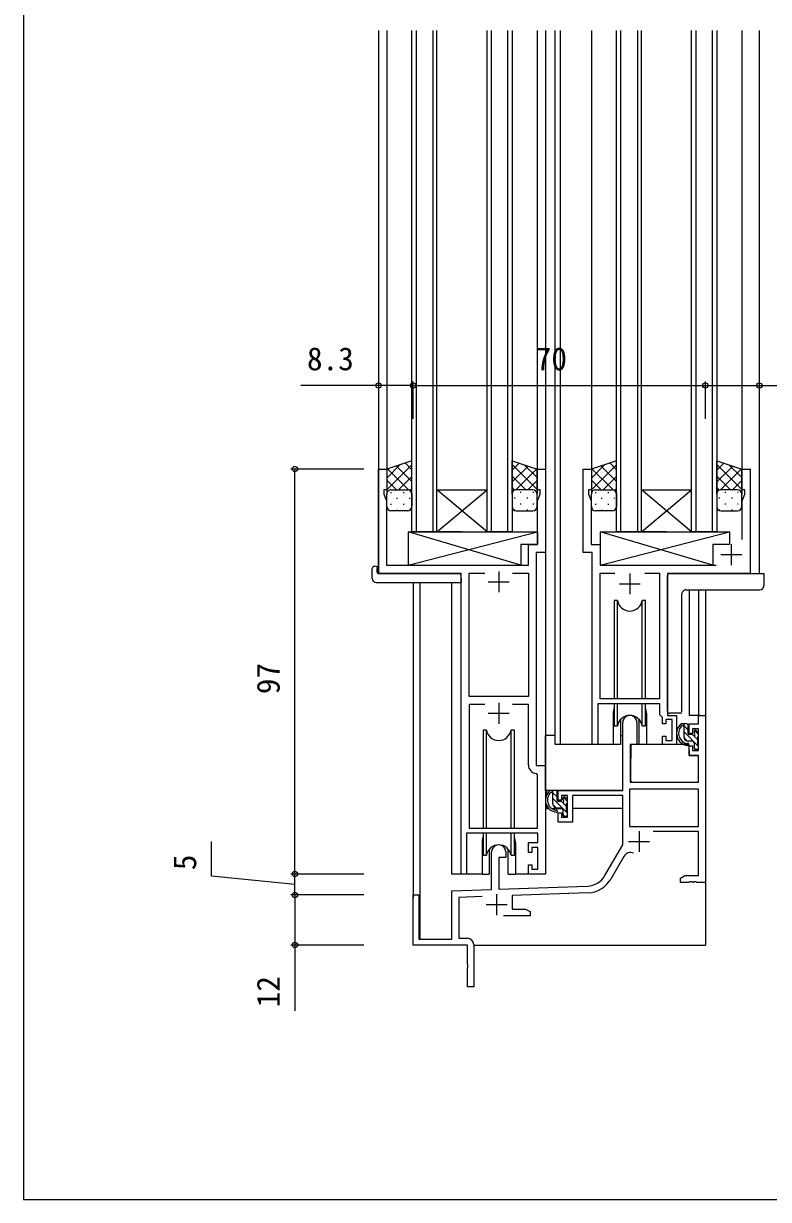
# Model space of a CAD drawing. Units: millimetres, scale not verified. Extents: x -437 to 438, y -281 to 279.
# Drawn here: x -436.8 to -258.4, y -281.3 to 0.3 of the extents above; entities that cross this region are included whole.
import ezdxf
from ezdxf.enums import TextEntityAlignment as Align

# ---------------------------------------------------------------- set-up
doc = ezdxf.new("R2010")
doc.units = ezdxf.units.MM
doc.header["$LTSCALE"] = 2
for name, color, linetype in [('0-2_YKK_11', 7, 'Continuous'), ('0-3_YKK_12', 2, 'Continuous'), ('0-4_YKK_13', 4, 'Continuous'), ('0-6_YKK_D', 6, 'Continuous'), ('0-7_YKK_ZWAK', 7, 'Continuous')]:
    doc.layers.add(name, color=color, linetype=linetype)
doc.styles.add('ＭＳ ゴシック', font='')
doc.styles.get('ＭＳ ゴシック').set_extended_font_data('MS Gothic')

msp = doc.modelspace()

# ---------------------------------------------------------------- linework, layer by layer
at = {"layer": '0-2_YKK_11'}
for p, q in [((-267.3, -124.375), (-267.3, -129.375)), ((-269.8, -126.875), (-264.8, -126.875)), ((-323, -130.875), (-323, -135.875)), ((-291.6, -131.375), (-291.6, -136.375)), ((-325.5, -133.375), (-320.5, -133.375)), ((-294.1, -133.875), (-289.1, -133.875)), ((-323, -162.375), (-323, -167.375)), ((-325.5, -164.875), (-320.5, -164.875)), ((-289.4, -193.075), (-289.4, -198.075)), ((-291.9, -195.575), (-286.9, -195.575)), ((-293.006, -199.127), (-296.143, -204.558)), ((-323.5, -208.175), (-323.5, -213.175)), ((-326, -210.675), (-321, -210.675))]:
    msp.add_line(p, q, dxfattribs=at)
for points in [[(-332, -203.375), (-332, -131.375), (-351.8, -131.375), (-351.8, -106.375), (-349.8, -106.375), (-349.8, -111.375), (-350.5, -111.375), (-350.5, -112.375), (-349.9, -114.024), (-349.9, -129.375), (-315.9, -129.375), (-315.9, -124.445), (-313.7, -124.445), (-313.7, -114.024), (-313.1, -112.375), (-313.1, -111.375), (-313.8, -111.375), (-313.8, -106.375), (-311.8, -106.375), (-311.8, -126.375), (-314, -126.375), (-314, -177.375), (-311.8, -177.375), (-311.8, -203.375), (-315.9, -203.375), (-315.9, -201.175), (-315.1, -201.175), (-315.1, -202.175), (-313.6, -202.175), (-313.6, -196.975), (-315.1, -196.975), (-315.1, -198.175), (-315.9, -198.175), (-315.9, -195.775), (-313.6, -195.775), (-313.6, -193.575), (-330.7, -193.575), (-330.7, -203.375)], [(-275.13, -183.005), (-291.67, -183.005), (-291.67, -191.975), (-275.13, -191.975)]]:
    msp.add_lwpolyline(points, close=True, dxfattribs=at)
for points in [[(-264.7, -123.254), (-264.7, -114.023), (-264.1, -112.375), (-264.1, -111.375), (-264.8, -111.375), (-264.8, -106.375), (-262.8, -106.375), (-262.8, -131.375), (-282.6, -131.375), (-282.6, -162.575), (-282.6, -165.375), (-280.4, -165.375), (-280.4, -172.375), (-283.8, -172.375), (-283.8, -170.375), (-283, -170.375), (-283, -171.375), (-281.5, -171.375), (-281.5, -166.375), (-283, -166.375), (-283, -167.375), (-283.8, -167.375), (-283.8, -165.875), (-284.4, -165.275), (-284.4, -162.575), (-299.3, -162.575), (-299.3, -172.375), (-300.6, -172.375), (-300.6, -126.375), (-302.8, -126.375), (-302.8, -106.375), (-300.8, -106.375), (-300.8, -111.375), (-301.5, -111.375), (-301.5, -112.375), (-300.9, -114.023), (-300.9, -124.475), (-298.7, -124.475), (-298.7, -129.375), (-270.966, -129.375)], [(-319.664, -131.275), (-315.9, -131.275), (-315.9, -160.875), (-330.1, -160.875), (-330.1, -131.275), (-326.336, -131.275)], [(-288.028, -131.275), (-284.5, -131.275), (-284.5, -161.375), (-298.7, -161.375), (-298.7, -131.275), (-295.172, -131.275)], [(-326.336, -162.775), (-330.1, -162.775), (-330.1, -192.375), (-313.7, -192.375), (-313.7, -179.573), (-313.987, -179.273)], [(-315.9, -177.275), (-315.9, -162.775), (-319.664, -162.775)], [(-289.9, -167.075), (-289.9, -172.375), (-291.5, -172.375), (-291.5, -181.375), (-275.13, -181.375), (-275.13, -174.975), (-277.4, -174.975), (-277.4, -172.675), (-276.6, -172.675), (-276.6, -173.775), (-275.13, -173.775), (-275.13, -168.575), (-276.6, -168.575), (-276.6, -169.675), (-277.4, -169.675), (-277.4, -167.375), (-275.13, -167.375), (-275.13, -165.375), (-273.5, -165.375), (-273.5, -205.375), (-275.542, -205.375), (-275.725, -205.255), (-276.275, -205.255), (-276.458, -205.375), (-276.542, -205.375), (-276.725, -205.255), (-277.275, -205.255), (-277.458, -205.375), (-279.5, -205.375), (-279.5, -204.375), (-278.409, -203.745), (-275.13, -203.745), (-275.13, -193.175), (-286.001, -193.175)], [(-297.554, -203.743), (-293.3, -196.375), (-293.3, -184.575), (-305.3, -184.575), (-305.3, -190.975), (-308.8, -190.975), (-308.8, -188.675), (-308, -188.675), (-308, -189.775), (-306.5, -189.775), (-306.5, -184.575), (-308, -184.575), (-308, -185.675), (-308.8, -185.675), (-308.8, -183.375), (-293.3, -183.375), (-293.3, -167.075)], [(-329, -220.245), (-329, -230.375), (-330.5, -230.375), (-330.5, -225.833), (-330.38, -225.65), (-330.38, -225.1), (-330.5, -224.917), (-330.5, -220.375), (-343.5, -220.375), (-343.5, -208.375), (-342.1, -208.375), (-342.1, -218.975), (-334.2, -218.975), (-334.2, -207.375), (-324.7, -207.043), (-324.7, -198.075)], [(-321.3, -198.075), (-321.3, -199.375), (-323, -199.375), (-323, -206.984), (-301.71, -206.24)], [(-301.653, -207.869), (-319.8, -208.503), (-319.8, -211.745), (-316.591, -211.745), (-315.5, -212.375), (-315.5, -213.375), (-321.85, -213.375)], [(-326.933, -208.752), (-332.57, -208.949), (-332.57, -218.745), (-330.5, -218.745)]]:
    msp.add_lwpolyline(points, dxfattribs=at)
for centre, radius, start, end in [((-291.6, -167.075), 1.7, 359.99999, 180.00001), ((-313.9, -177.275), 2, 180, 267.50807), ((-323, -198.075), 1.7, 359.99999, 180.00001), ((-291.448, -200.027), 1.8, 65.29866, 149.99999), ((-301.884, -201.243), 5, 271.99999, 330), ((-301.884, -201.243), 6.63, 272, 330), ((-330.5, -220.245), 1.5, 0.00001, 89.99999)]:
    msp.add_arc(centre, radius, start, end, dxfattribs=at)
at = {"layer": '0-3_YKK_12'}
for p, q in [((-351.8, -1.338), (-351.8, -131.375)), ((-349.8, -1.338), (-349.8, -106.875)), ((-343.8, -121.375), (-343.8, -1.338)), ((-342.8, -1.338), (-342.8, -121.375)), ((-338.8, -1.338), (-338.8, -121.375)), ((-337.8, -121.375), (-337.8, -1.338)), ((-325.8, -121.375), (-325.8, -1.338)), ((-324.8, -1.338), (-324.8, -121.375)), ((-320.8, -121.375), (-320.8, -1.338)), ((-319.8, -1.338), (-319.8, -121.375)), ((-313.8, -1.338), (-313.8, -106.875)), ((-311.8, -1.338), (-311.8, -177.675)), ((-309.5, -172.375), (-309.5, -1.338)), ((-308.3, -1.338), (-308.3, -172.375)), ((-300.8, -1.338), (-300.8, -106.375)), ((-294.8, -121.375), (-294.8, -1.338)), ((-293.8, -1.338), (-293.8, -121.375)), ((-289.8, -1.338), (-289.8, -121.375)), ((-288.8, -121.375), (-288.8, -1.338)), ((-276.8, -121.375), (-276.8, -1.338)), ((-275.8, -1.338), (-275.8, -121.375)), ((-271.8, -121.375), (-271.8, -1.338)), ((-270.8, -1.338), (-270.8, -121.375)), ((-264.8, -1.338), (-264.8, -106.875)), ((-260.6, -1.338), (-260.6, -131.375)), ((-337.8, -111.375), (-325.8, -111.375)), ((-337.8, -121.375), (-325.8, -111.375)), ((-325.8, -121.375), (-337.8, -111.375)), ((-288.8, -111.375), (-276.8, -111.375)), ((-288.8, -121.375), (-276.8, -111.375)), ((-276.8, -121.375), (-288.8, -111.375)), ((-331.8, -121.375), (-343.8, -121.375)), ((-331.8, -121.375), (-325.8, -121.375)), ((-319.8, -121.375), (-325.8, -121.375)), ((-282.8, -121.375), (-294.8, -121.375)), ((-282.8, -121.375), (-276.8, -121.375)), ((-270.8, -121.375), (-276.8, -121.375)), ((-343.5, -133.563), (-343.5, -209.075)), ((-341.87, -133.563), (-341.87, -218.975)), ((-334.2, -203.375), (-334.2, -133.563)), ((-277.4, -135.321), (-277.4, -165.375)), ((-275.13, -135.321), (-275.13, -165.375)), ((-273.5, -135.321), (-273.5, -165.375)), ((-295.6, -164.875), (-295.6, -172.375)), ((-287.6, -164.875), (-287.6, -172.375)), ((-274.83, -165.375), (-277.4, -165.375)), ((-295.6, -172.375), (-309.5, -172.375)), ((-281.373, -172.375), (-287.6, -172.375)), ((-327, -195.875), (-327, -203.375)), ((-319, -195.875), (-319, -203.375)), ((-327, -203.375), (-334.2, -203.375)), ((-312.765, -203.375), (-319, -203.375)), ((-273.5, -204.875), (-273.5, -220.375)), ((-329, -220.375), (-273.5, -220.375))]:
    msp.add_line(p, q, dxfattribs=at)
for centre, start, end in [((-291.6, -164.875), 159.63587, 180), ((-291.6, -164.875), 0, 20.36413), ((-323, -195.875), 159.63587, 180), ((-323, -195.875), 0, 20.36413)]:
    msp.add_arc(centre, 4, start, end, dxfattribs=at)
at = {"layer": '0-4_YKK_13'}
for p, q in [((-346.567, -105.298), (-349.8, -108.531)), ((-343.8, -105.359), (-349.8, -111.359)), ((-349.673, -106.333), (-344.614, -111.393)), ((-347.552, -105.626), (-343.8, -109.378)), ((-345.431, -104.919), (-343.8, -106.55)), ((-318.094, -104.944), (-319.8, -106.65)), ((-319.8, -105.259), (-313.8, -111.259)), ((-315.973, -105.651), (-319.8, -109.478)), ((-313.852, -106.358), (-318.871, -111.378)), ((-316.883, -105.348), (-313.8, -108.431)), ((-297.567, -105.298), (-300.8, -108.531)), ((-294.8, -105.359), (-300.8, -111.359)), ((-300.673, -106.333), (-295.614, -111.393)), ((-298.552, -105.626), (-294.8, -109.378)), ((-296.431, -104.919), (-294.8, -106.55)), ((-269.094, -104.944), (-270.8, -106.65)), ((-270.8, -105.259), (-264.8, -111.259)), ((-266.973, -105.651), (-270.8, -109.478)), ((-264.852, -106.358), (-269.871, -111.378)), ((-267.883, -105.348), (-264.8, -108.431)), ((-349.8, -109.035), (-347.46, -111.375)), ((-343.8, -108.187), (-346.988, -111.375)), ((-319.8, -108.087), (-316.512, -111.375)), ((-313.8, -109.135), (-316.04, -111.375)), ((-300.8, -109.035), (-298.46, -111.375)), ((-294.8, -108.187), (-297.988, -111.375)), ((-270.8, -108.087), (-267.512, -111.375)), ((-264.8, -109.135), (-267.04, -111.375)), ((-349.8, -111.864), (-349.708, -111.956)), ((-349.8, -115.375), (-349.8, -112.375)), ((-348.88, -111.961), (-348.68, -111.961)), ((-348.8, -111.375), (-344.8, -111.376)), ((-348.8, -111.375), (-344.8, -111.376)), ((-345.85, -111.961), (-345.65, -111.961)), ((-343.8, -111.016), (-344.296, -111.512)), ((-343.818, -112.189), (-343.8, -112.207)), ((-343.8, -112.376), (-343.8, -115.376)), ((-319.8, -110.916), (-319.239, -111.477)), ((-319.797, -112.304), (-319.8, -112.307)), ((-319.8, -112.376), (-319.8, -115.376)), ((-314.8, -111.375), (-318.8, -111.376)), ((-314.8, -111.375), (-318.8, -111.376)), ((-317.65, -111.961), (-317.85, -111.961)), ((-314.62, -111.961), (-314.82, -111.961)), ((-313.8, -111.964), (-313.863, -112.026)), ((-313.8, -115.375), (-313.8, -112.375)), ((-300.8, -111.864), (-300.708, -111.956)), ((-300.8, -115.375), (-300.8, -112.375)), ((-299.88, -111.961), (-299.68, -111.961)), ((-299.8, -111.375), (-295.8, -111.376)), ((-299.8, -111.375), (-295.8, -111.376)), ((-296.85, -111.961), (-296.65, -111.961)), ((-294.8, -111.016), (-295.296, -111.512)), ((-294.818, -112.189), (-294.8, -112.207)), ((-294.8, -112.376), (-294.8, -115.376)), ((-270.8, -110.916), (-270.239, -111.477)), ((-270.797, -112.304), (-270.8, -112.307)), ((-270.8, -112.376), (-270.8, -115.376)), ((-265.8, -111.375), (-269.8, -111.376)), ((-265.8, -111.375), (-269.8, -111.376)), ((-268.65, -111.961), (-268.85, -111.961)), ((-265.62, -111.961), (-265.82, -111.961)), ((-264.8, -111.964), (-264.863, -112.026)), ((-264.8, -115.375), (-264.8, -112.375)), ((-348.88, -114.791), (-348.68, -114.791)), ((-347.465, -113.376), (-347.265, -113.376)), ((-345.85, -114.791), (-345.65, -114.791)), ((-344.435, -113.376), (-344.235, -113.376)), ((-319.065, -113.376), (-319.265, -113.376)), ((-317.65, -114.791), (-317.85, -114.791)), ((-316.035, -113.376), (-316.235, -113.376)), ((-314.62, -114.791), (-314.82, -114.791)), ((-299.88, -114.791), (-299.68, -114.791)), ((-298.465, -113.376), (-298.265, -113.376)), ((-296.85, -114.791), (-296.65, -114.791)), ((-295.435, -113.376), (-295.235, -113.376)), ((-270.065, -113.376), (-270.265, -113.376)), ((-268.65, -114.791), (-268.85, -114.791)), ((-267.035, -113.376), (-267.235, -113.376)), ((-265.62, -114.791), (-265.82, -114.791)), ((-344.8, -116.376), (-348.8, -116.375)), ((-347.465, -116.206), (-347.265, -116.206)), ((-344.435, -116.206), (-344.242, -116.206)), ((-319.065, -116.206), (-319.265, -116.206)), ((-318.8, -116.376), (-314.8, -116.375)), ((-316.035, -116.206), (-316.235, -116.206)), ((-295.8, -116.376), (-299.8, -116.375)), ((-298.465, -116.206), (-298.265, -116.206)), ((-295.435, -116.206), (-295.242, -116.206)), ((-270.065, -116.206), (-270.265, -116.206)), ((-269.8, -116.376), (-265.8, -116.375)), ((-267.035, -116.206), (-267.235, -116.206)), ((-344.725, -121.375), (-344.725, -129.375)), ((-344.725, -121.375), (-313.73, -121.375)), ((-344.725, -129.375), (-313.73, -121.375)), ((-317.725, -129.375), (-344.725, -121.375)), ((-313.73, -121.375), (-313.73, -124.375)), ((-298.7, -121.375), (-298.7, -129.375)), ((-298.7, -121.375), (-267.705, -121.375)), ((-298.7, -129.375), (-267.705, -121.375)), ((-271.7, -129.375), (-298.7, -121.375)), ((-267.705, -121.375), (-267.705, -124.375)), ((-317.725, -124.375), (-317.725, -129.375)), ((-317.725, -124.375), (-313.73, -124.375)), ((-271.7, -124.375), (-271.7, -129.375)), ((-271.7, -124.375), (-267.705, -124.375)), ((-344.725, -129.375), (-317.725, -129.375)), ((-298.7, -129.375), (-271.7, -129.375)), ((-353.288, -132.563), (-353.288, -130.187)), ((-352.1, -131.075), (-352.1, -130.183)), ((-351.8, -131.375), (-332.5, -131.375)), ((-332, -132.563), (-332, -131.875)), ((-282.6, -133.194), (-282.6, -131.875)), ((-282.1, -131.375), (-259.5, -131.375)), ((-352.288, -133.563), (-332, -133.563)), ((-332, -132.563), (-332, -133.563)), ((-282.6, -133.694), (-282.6, -133.194)), ((-282.6, -134.145), (-282.6, -133.694)), ((-282.6, -135.643), (-282.6, -134.145)), ((-295.35, -137.875), (-295.35, -161.375)), ((-294.558, -137.875), (-295.35, -137.875)), ((-294.558, -161.375), (-294.558, -137.875)), ((-287.85, -137.875), (-288.642, -137.875)), ((-288.642, -161.375), (-288.642, -137.875)), ((-287.85, -161.375), (-287.85, -137.875)), ((-282.6, -164.375), (-282.6, -135.643)), ((-279.154, -164.375), (-279.154, -136.319)), ((-278.159, -135.321), (-260.5, -135.321)), ((-295.35, -162.575), (-295.35, -167.875)), ((-294.558, -167.875), (-294.558, -162.575)), ((-288.642, -167.875), (-288.642, -162.575)), ((-287.85, -167.875), (-287.85, -162.575)), ((-281.505, -164.875), (-282.1, -164.875)), ((-281.006, -164.875), (-281.505, -164.875)), ((-280.67, -164.875), (-281.006, -164.875)), ((-279.875, -164.875), (-280.67, -164.875)), ((-279.654, -164.875), (-279.875, -164.875)), ((-279.654, -164.875), (-279.654, -164.875)), ((-326.75, -168.875), (-326.75, -192.375)), ((-325.958, -168.875), (-326.75, -168.875)), ((-325.958, -192.375), (-325.958, -168.875)), ((-319.25, -168.875), (-320.042, -168.875)), ((-320.042, -192.375), (-320.042, -168.875)), ((-319.25, -192.375), (-319.25, -168.875)), ((-295.35, -167.875), (-294.558, -167.875)), ((-288.642, -167.875), (-287.85, -167.875)), ((-277.93, -167.375), (-279.23, -167.375)), ((-278.63, -170.575), (-278.63, -167.375)), ((-277.63, -168.9), (-278.63, -167.9)), ((-277.63, -169.675), (-277.63, -167.675)), ((-275.13, -169.986), (-276.148, -168.968)), ((-275.218, -169.463), (-275.718, -168.963)), ((-311.796, -183.375), (-311.796, -170.175)), ((-309.5, -170.175), (-311.796, -170.175)), ((-293.85, -170.175), (-293.3, -170.175)), ((-275.13, -172.814), (-278.63, -169.314)), ((-277.798, -171.561), (-278.616, -170.743)), ((-276.53, -171.575), (-277.63, -171.575)), ((-276.691, -169.975), (-277.33, -169.975)), ((-275.33, -171.2), (-276.323, -170.207)), ((-276.23, -169.175), (-276.23, -169.514)), ((-275.33, -172.475), (-275.33, -170.475)), ((-275.13, -170.275), (-275.13, -169.675)), ((-291.376, -172.672), (-291.43, -178.875)), ((-277.498, -172.375), (-291.076, -172.375)), ((-276.23, -171.875), (-276.23, -173.175)), ((-275.884, -173.475), (-276.23, -173.129)), ((-275.93, -173.475), (-275.43, -173.475)), ((-275.13, -173.175), (-275.13, -172.675)), ((-291.395, -174.875), (-291.5, -174.875)), ((-275.13, -178.875), (-275.161, -175.272)), ((-291.5, -179.805), (-291.421, -179.884)), ((-291.43, -178.875), (-291.411, -181.078)), ((-275.149, -181.078), (-275.13, -178.875)), ((-291.111, -181.375), (-275.449, -181.375)), ((-293.6, -183.375), (-311.796, -183.375)), ((-311.596, -183.375), (-311.596, -184.627)), ((-309.33, -183.375), (-310.63, -183.375)), ((-310.03, -186.575), (-310.03, -183.375)), ((-309.03, -184.9), (-310.03, -183.9)), ((-306.53, -188.814), (-310.03, -185.314)), ((-309.03, -185.675), (-309.03, -183.675)), ((-307.63, -185.175), (-307.63, -185.514)), ((-306.53, -185.986), (-307.548, -184.968)), ((-306.618, -185.463), (-307.118, -184.963)), ((-306.53, -186.275), (-306.53, -185.675)), ((-293.396, -184.655), (-293.396, -187.675)), ((-311.596, -186.765), (-311.596, -187.675)), ((-311.596, -187.675), (-311.015, -187.675)), ((-310.319, -187.675), (-307.706, -187.675)), ((-309.198, -187.561), (-310.016, -186.743)), ((-307.93, -187.575), (-309.03, -187.575)), ((-308.091, -185.975), (-308.73, -185.975)), ((-306.73, -187.2), (-307.723, -186.207)), ((-307.63, -187.875), (-307.63, -189.175)), ((-306.73, -188.475), (-306.73, -186.475)), ((-306.73, -187.675), (-306.5, -187.675)), ((-306.53, -189.175), (-306.53, -188.675)), ((-293.396, -187.675), (-305.3, -187.675)), ((-307.284, -189.475), (-307.63, -189.129)), ((-307.33, -189.475), (-306.83, -189.475)), ((-326.75, -193.575), (-326.75, -198.875)), ((-325.958, -198.875), (-325.958, -193.575)), ((-320.042, -198.875), (-320.042, -193.575)), ((-319.25, -198.875), (-319.25, -193.575)), ((-326.75, -198.875), (-325.958, -198.875)), ((-325.25, -197.391), (-325.25, -203.375)), ((-320.75, -203.375), (-320.75, -197.391)), ((-320.042, -198.875), (-319.25, -198.875)), ((-327, -203.375), (-325.25, -203.375)), ((-320.75, -203.375), (-319, -203.375))]:
    msp.add_line(p, q, dxfattribs=at)
for points in [[(-343.8, -112.376), (-343.8, -104.376), (-349.8, -106.375), (-349.8, -112.375)], [(-319.8, -112.376), (-319.8, -104.376), (-313.8, -106.375), (-313.8, -112.375)], [(-294.8, -112.376), (-294.8, -104.376), (-300.8, -106.375), (-300.8, -112.375)], [(-270.8, -112.376), (-270.8, -104.376), (-264.8, -106.375), (-264.8, -112.375)], [(-352.288, -129.683), (-352.1, -129.683), (-352.1, -130.183)], [(-259.5, -131.375), (-259.5, -133.194), (-259.5, -134.321)], [(-293.85, -166.391), (-293.85, -172.375), (-295.6, -172.375)], [(-287.6, -172.375), (-289.35, -172.375), (-289.35, -166.391)], [(-277.498, -172.375), (-277.43, -174.975), (-275.461, -174.975)]]:
    msp.add_lwpolyline(points, dxfattribs=at)
for centre, radius, start, end in [((-348.8, -112.375), 1, 89.9999, 179.9999), ((-348.8, -112.375), 1, 89.9999, 179.9999), ((-344.8, -112.376), 1, 359.9999, 89.9999), ((-344.8, -112.376), 1, 359.9999, 89.9999), ((-318.8, -112.376), 1, 90.0001, 180.0001), ((-318.8, -112.376), 1, 90.0001, 180.0001), ((-314.8, -112.375), 1, 0.0001, 90.0001), ((-314.8, -112.375), 1, 0.0001, 90.0001), ((-299.8, -112.375), 1, 89.9999, 179.9999), ((-299.8, -112.375), 1, 89.9999, 179.9999), ((-295.8, -112.376), 1, 359.9999, 89.9999), ((-295.8, -112.376), 1, 359.9999, 89.9999), ((-269.8, -112.376), 1, 90.0001, 180.0001), ((-269.8, -112.376), 1, 90.0001, 180.0001), ((-265.8, -112.375), 1, 0.0001, 90.0001), ((-265.8, -112.375), 1, 0.0001, 90.0001), ((-348.8, -115.375), 1, 179.9999, 269.9999), ((-344.8, -115.376), 1, 269.9999, 359.9999), ((-318.8, -115.376), 1, 180.0001, 270.0001), ((-314.8, -115.375), 1, 270.0001, 0.0001), ((-299.8, -115.375), 1, 179.9999, 269.9999), ((-295.8, -115.376), 1, 269.9999, 359.9999), ((-269.8, -115.376), 1, 180.0001, 270.0001), ((-265.8, -115.375), 1, 270.0001, 0.0001), ((-352.86, -130.159), 0.427, 134.08303, 183.7494), ((-352.515, -130.829), 1.168, 78.78365, 123.34093), ((-351.8, -131.075), 0.3, 180, 270), ((-332.5, -131.875), 0.5, 0, 90), ((-282.1, -131.875), 0.5, 90, 180), ((-352.288, -132.563), 1, 180, 269.99489), ((-260.5, -134.321), 1, 270, 0), ((-291.6, -137.375), 3, 189.59799, 350.40583), ((-278.274, -136.269), 0.879, 130.94525, 183.25318), ((-278.18, -136.262), 0.939, 88.7665, 135.56274), ((-291.6, -168.375), 3, 9.59417, 170.40661), ((-282.1, -164.375), 0.5, 180, 270), ((-279.654, -164.375), 0.5, 270, 0), ((-323, -168.375), 3, 189.59799, 350.40583), ((-277.516, -169.696), 2.885, 126.45193, 263.90389), ((-277.43, -169.662), 2.504, 139.45806, 259.25217), ((-279.49, -167.779), 0.3, 301.6219, 336.95039), ((-279.03, -167.975), 0.2, 36.8699, 156.95039), ((-278.63, -167.675), 0.3, 216.8699, 270), ((-277.93, -167.675), 0.3, 0, 90), ((-275.93, -169.175), 0.3, 45, 180), ((-277.63, -170.575), 1, 180, 270), ((-277.33, -169.675), 0.3, 180, 270), ((-276.691, -170.275), 0.3, 33.05573, 90), ((-276.53, -171.875), 0.3, 0, 90), ((-276.23, -169.975), 0.25, 213.05573, 56.94427), ((-275.93, -169.514), 0.3, 180, 236.94427), ((-275.33, -170.275), 0.2, 270, 0), ((-275.43, -169.675), 0.3, 0, 45), ((-291.076, -172.675), 0.3, 90, 179.5), ((-277.752, -172.325), 0.25, 253.6388, 125.58163), ((-275.93, -173.175), 0.3, 180, 270), ((-275.43, -173.175), 0.3, 270, 0), ((-275.33, -172.675), 0.2, 0, 90), ((-275.461, -175.275), 0.3, 0.5, 90), ((-291.111, -181.075), 0.3, 180.5, 270), ((-275.449, -181.075), 0.3, 270, 359.5), ((-308.916, -185.696), 2.885, 126.45193, 263.90389), ((-308.83, -185.662), 2.504, 139.45806, 259.25217), ((-310.89, -183.779), 0.3, 301.6219, 336.95039), ((-310.43, -183.975), 0.2, 36.8699, 156.95039), ((-310.03, -183.675), 0.3, 216.8699, 270), ((-309.33, -183.675), 0.3, 0, 90), ((-308.73, -185.675), 0.3, 180, 270), ((-307.63, -185.975), 0.25, 213.05573, 56.94427), ((-307.33, -185.175), 0.3, 45, 180), ((-307.33, -185.514), 0.3, 180, 236.94427), ((-306.83, -185.675), 0.3, 0, 45), ((-309.03, -186.575), 1, 180, 270), ((-309.152, -188.325), 0.25, 253.6388, 125.58163), ((-308.091, -186.275), 0.3, 33.05573, 90), ((-307.93, -187.875), 0.3, 0, 90), ((-306.73, -186.275), 0.2, 270, 0), ((-306.73, -188.675), 0.2, 0, 90), ((-307.33, -189.175), 0.3, 180, 270), ((-306.83, -189.175), 0.3, 270, 0), ((-323, -199.375), 3, 9.59417, 170.40661)]:
    msp.add_arc(centre, radius, start, end, dxfattribs=at)
at = {"layer": '0-6_YKK_D'}
for p, q in [((-343.5, -94.375), (-343.5, -85.375)), ((-343.5, -94.375), (-343.5, -85.375)), ((-343.5, -86.375), (-273.5, -86.375)), ((-273.5, -94.375), (-273.5, -85.375)), ((-273.5, -94.375), (-273.5, -85.375)), ((-355.288, -106.375), (-372.8, -106.375)), ((-371.8, -203.375), (-371.8, -106.375)), ((-355.288, -203.375), (-372.8, -203.375)), ((-355.288, -203.375), (-372.8, -203.375)), ((-371.8, -208.375), (-371.8, -203.375)), ((-355.288, -208.375), (-372.8, -208.375)), ((-355.288, -208.375), (-372.8, -208.375)), ((-355.288, -220.375), (-372.8, -220.375))]:
    msp.add_line(p, q, dxfattribs=at)
for points in [[(-343.5, -86.375), (-351.8, -86.375), (-370.41, -86.375)], [(-273.5, -86.375), (-260.6, -86.375), (-237.218, -86.375)], [(-371.8, -205.875), (-391.8, -203.888), (-391.8, -195.541)], [(-371.8, -208.375), (-371.8, -220.375), (-371.8, -236.13)]]:
    msp.add_lwpolyline(points, dxfattribs=at)
for centre in [(-351.8, -86.375), (-343.5, -86.375), (-343.5, -86.375), (-273.5, -86.375), (-273.5, -86.375), (-260.6, -86.375), (-371.8, -106.375), (-371.8, -203.375), (-371.8, -203.375), (-371.8, -208.375), (-371.8, -208.375), (-371.8, -220.375)]:
    msp.add_circle(centre, 0.637, dxfattribs=at)
at = {"layer": '0-7_YKK_ZWAK'}
msp.add_line((-436.8, 243.7), (-436.8, -281.3), dxfattribs=at)
msp.add_lwpolyline([(-436.8, -281.3), (438.2, -281.3), (438.2, 243.7)], dxfattribs=at)

# ---------------------------------------------------------------- texts
at = {"layer": '0-6_YKK_D', "style": 'ＭＳ ゴシック'}
for s, p in [('8.3', (-368.921, -84.375)), ('70', (-314.125, -84.375))]:
    msp.add_text(s, height=5.499, dxfattribs=at).set_placement(p, align=Align.BOTTOM_LEFT)
for s, p in [('97', (-373.8, -160.287)), ('5', (-393.8, -202.442)), ('12', (-373.8, -235.28))]:
    msp.add_text(s, height=5.499, rotation=90, dxfattribs=at).set_placement(p, align=Align.BOTTOM_LEFT)

doc.saveas('drawing.dxf')
